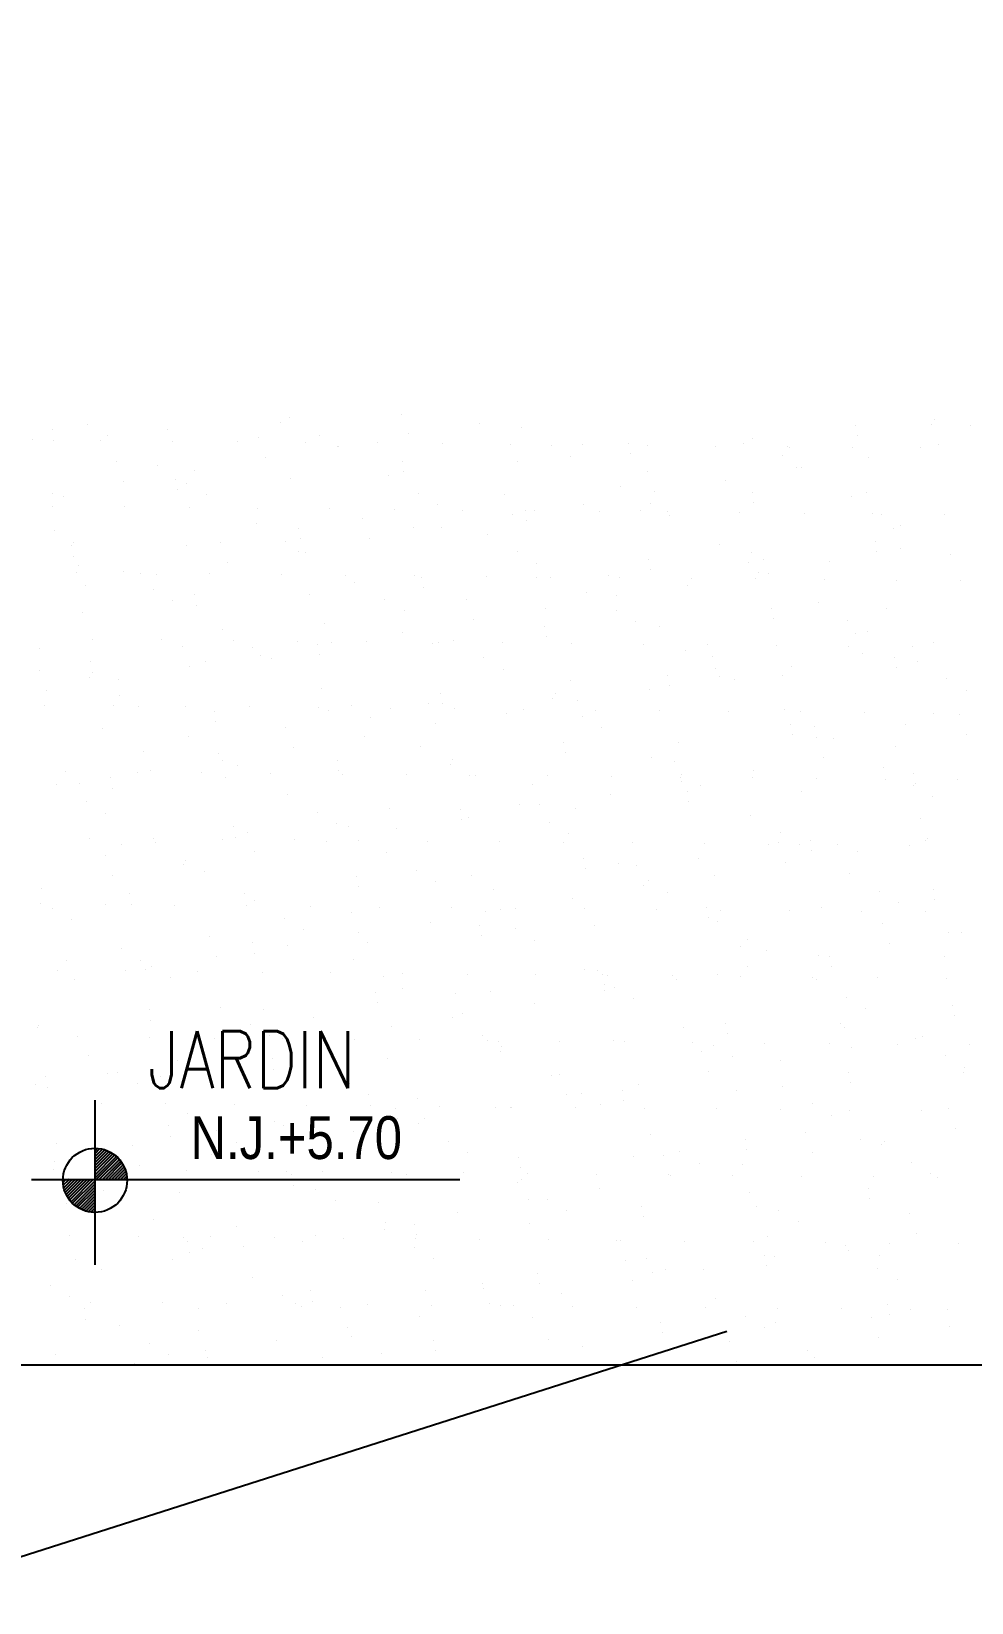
# Model space of a CAD drawing. Header units: millimetres. Extents: x -3 to 53, y -269 to 39.
# Drawn here: x 1.675 to 3.65, y 36.05 to 39.352 of the extents above; entities that cross this region are included whole.
import ezdxf
from ezdxf.enums import TextEntityAlignment as Align
from ezdxf.xclip import XClip

# ---------------------------------------------------------------- set-up
doc = ezdxf.new("R2010")
doc.units = ezdxf.units.MM
doc.header["$LTSCALE"] = 15
doc.header["$XCLIPFRAME"] = 2
doc.linetypes.add('ACAD_ISO07W100', pattern=[3, 0, -3])
doc.linetypes.add('HIDDEN2', pattern=[0.1875, 0.125, -0.0625])
doc.layers.get('0').update_dxf_attribs({"color": 250})
for name, color, linetype in [('A-HATCH', 250, 'Continuous'), ('A-MURO BAJO', 251, 'Continuous'), ('A-NIVELES-NPT', 252, 'Continuous'), ('A-PROYECCIONES', 250, 'HIDDEN2'), ('A-TEXTO-AMBIENTE', 252, 'Continuous'), ('DLP_VERDE', 250, 'Continuous')]:
    doc.layers.add(name, color=color, linetype=linetype)
doc.styles.add('R80', font='ARIALN.TTF', dxfattribs={"height": 2.03})
doc.styles.add('ROMANS', font='romans.shx', dxfattribs={"width": 0.8})

# ---------------------------------------------------------------- blocks, each defined once
blk = doc.blocks.new('A$C9f73720c')
at = {"layer": 'A-HATCH', "elevation": 0}
blk.add_lwpolyline([(36.1903, 84.6965), (36.6589, 86.6339, -0.280641), (36.1282, 87.1852, -0.040066), (35.688, 91.2076), (33.6423, 91.1677), (33.8918, 88.1422, -0.419049), (32.7158, 86.4101, 0.124006), (29.7446, 85.2404, -0.177705), (28.9591, 85.0365), (24.8264, 85.9606), (24.4659, 84.3505), (27.1914, 83.7418, -0.350662), (27.9729, 82.7654), (27.9728, 82.7529), (29.9686, 82.7342, -0.236345), (30.8239, 84.1406, -0.130381), (33.3331, 84.9388, -0.078531)], format="xyb", close=True, dxfattribs=at)
blk.add_lwpolyline([(33.1915, 91.1591), (35.6873, 91.2061, 0.039771), (36.1282, 87.1852, 0.282301), (36.6595, 86.6362), (36.2944, 85.1247, 0.081043), (33.3059, 85.388, 0.130069), (30.5834, 84.5209, 0.239947), (29.5177, 82.7384)], format="xyb", dxfattribs=at)
at = {"layer": 'A-MURO BAJO'}
blk.add_line((38.0038, 86.6852, 0), (39.7265, 92.3281, 0), dxfattribs=at)
for radius, start, end in [(25.1032, 139.01699, 190.85615), (24.6032, 182.28348, 190.83413)]:
    blk.add_arc((60.7821, 91.9133, 0), radius, start, end, dxfattribs=at)
at = {"layer": 'A-PROYECCIONES'}
blk.add_line((38.8761, 87.8303, 0), (38.1838, 142.0709, 0), dxfattribs=at)
at = {"layer": 'DLP_VERDE', "linetype": 'Continuous'}
for p, q in [((37.1808, 90.7507), (37.1808, 90.7507)), ((37.1462, 90.6814), (37.1462, 90.6814)), ((37.1551, 90.6736), (37.1551, 90.6736)), ((37.1995, 90.6755), (37.1995, 90.6755)), ((37.344, 90.6442), (37.344, 90.6442)), ((37.1957, 90.6371), (37.1957, 90.6371)), ((37.429, 90.631), (37.429, 90.631)), ((37.4875, 90.6359), (37.4875, 90.6359)), ((37.7101, 90.5791), (37.7101, 90.5791)), ((37.3392, 90.5487), (37.3392, 90.5487)), ((37.5947, 90.5434), (37.5947, 90.5434)), ((37.6757, 90.5476), (37.6757, 90.5476)), ((37.7546, 90.5504), (37.7546, 90.5504)), ((37.799, 90.5524), (37.799, 90.5524)), ((37.1107, 90.5198), (37.1107, 90.5198)), ((37.1327, 90.5169), (37.1327, 90.5169)), ((37.1818, 90.5254), (37.1818, 90.5254)), ((37.3048, 90.5172), (37.3048, 90.5172)), ((37.3416, 90.5324), (37.3416, 90.5324)), ((37.386, 90.5343), (37.386, 90.5343)), ((37.1523, 90.4994), (37.1523, 90.4994)), ((37.2517, 90.5013), (37.2517, 90.5013)), ((37.2986, 90.5), (37.2986, 90.5)), ((37.3557, 90.4876), (37.3557, 90.4876)), ((37.3777, 90.4847), (37.3777, 90.4847)), ((37.4468, 90.5071), (37.4468, 90.5071)), ((37.5903, 90.4988), (37.5903, 90.4988)), ((37.622, 90.4983), (37.622, 90.4983)), ((37.7366, 90.4995), (37.7366, 90.4995)), ((37.8849, 90.5065), (37.8849, 90.5065)), ((37.251, 90.468), (37.251, 90.468)), ((37.4967, 90.469), (37.4967, 90.469)), ((37.6007, 90.4553), (37.6007, 90.4553)), ((37.6228, 90.4524), (37.6228, 90.4524)), ((37.9031, 90.4464), (37.9031, 90.4464)), ((37.5322, 90.416), (37.5322, 90.416)), ((37.7418, 90.4367), (37.7418, 90.4367)), ((37.8458, 90.423), (37.8458, 90.423)), ((37.8678, 90.4201), (37.8678, 90.4201)), ((37.8687, 90.4149), (37.8687, 90.4149)), ((37.9411, 90.4092), (37.9411, 90.4092)), ((37.9855, 90.4112), (37.9855, 90.4112)), ((38.1942, 90.4203), (38.1942, 90.4203)), ((37.1612, 90.3857), (37.1612, 90.3857)), ((37.3683, 90.3842), (37.3683, 90.3842)), ((37.4977, 90.3845), (37.4977, 90.3845)), ((37.5281, 90.3912), (37.5281, 90.3912)), ((37.5725, 90.3932), (37.5725, 90.3932)), ((37.7812, 90.4023), (37.7812, 90.4023)), ((37.9868, 90.4045), (37.9868, 90.4045)), ((38.0908, 90.3908), (38.0908, 90.3908)), ((38.1128, 90.3879), (38.1128, 90.3879)), ((38.1859, 90.396), (38.1859, 90.396)), ((37.1116, 90.3705), (37.1116, 90.3705)), ((37.1151, 90.3732), (37.1151, 90.3732)), ((37.1268, 90.3541), (37.1268, 90.3541)), ((37.1595, 90.3751), (37.1595, 90.3751)), ((37.2551, 90.3623), (37.2551, 90.3623)), ((37.4014, 90.3629), (37.4014, 90.3629)), ((37.5497, 90.37), (37.5497, 90.37)), ((37.6931, 90.3617), (37.6931, 90.3617)), ((37.8149, 90.3656), (37.8149, 90.3656)), ((37.8394, 90.3624), (37.8394, 90.3624)), ((37.9877, 90.3694), (37.9877, 90.3694)), ((38.1312, 90.3612), (38.1312, 90.3612)), ((38.2318, 90.3722), (38.2318, 90.3722)), ((38.2775, 90.3619), (38.2775, 90.3619)), ((38.3358, 90.3585), (38.3358, 90.3585)), ((38.3579, 90.3556), (38.3579, 90.3556)), ((38.4257, 90.3689), (38.4257, 90.3689)), ((38.467, 90.3441), (38.467, 90.3441)), ((37.444, 90.3353), (37.444, 90.3353)), ((38.0961, 90.3137), (38.0961, 90.3137)), ((38.4326, 90.3126), (38.4326, 90.3126)), ((38.4768, 90.34), (38.4768, 90.34)), ((37.0731, 90.3049), (37.0731, 90.3049)), ((37.0775, 90.2841), (37.0775, 90.2841)), ((37.7251, 90.2833), (37.7251, 90.2833)), ((38.0617, 90.2822), (38.0617, 90.2822)), ((38.3807, 90.2791), (38.3807, 90.2791)), ((38.5406, 90.2861), (38.5406, 90.2861)), ((38.585, 90.288), (38.585, 90.288)), ((37.1816, 90.2704), (37.1816, 90.2704)), ((37.2036, 90.2675), (37.2036, 90.2675)), ((37.3226, 90.2518), (37.3226, 90.2518)), ((37.3542, 90.253), (37.3542, 90.253)), ((37.6907, 90.2518), (37.6907, 90.2518)), ((37.7146, 90.25), (37.7146, 90.25)), ((37.759, 90.252), (37.759, 90.252)), ((37.9677, 90.2611), (37.9677, 90.2611)), ((38.1276, 90.2681), (38.1276, 90.2681)), ((38.172, 90.27), (38.172, 90.27)), ((38.3788, 90.2633), (38.3788, 90.2633)), ((37.0662, 90.2263), (37.0662, 90.2263)), ((37.1418, 90.225), (37.1418, 90.225)), ((37.2145, 90.2334), (37.2145, 90.2334)), ((37.3016, 90.232), (37.3016, 90.232)), ((37.3198, 90.2214), (37.3198, 90.2214)), ((37.346, 90.2339), (37.346, 90.2339)), ((37.3579, 90.2251), (37.3579, 90.2251)), ((37.4266, 90.2381), (37.4266, 90.2381)), ((37.4486, 90.2352), (37.4486, 90.2352)), ((37.5042, 90.2258), (37.5042, 90.2258)), ((37.5548, 90.2431), (37.5548, 90.2431)), ((37.5676, 90.2195), (37.5676, 90.2195)), ((37.6525, 90.2328), (37.6525, 90.2328)), ((37.796, 90.2246), (37.796, 90.2246)), ((37.9423, 90.2253), (37.9423, 90.2253)), ((38.0079, 90.2329), (38.0079, 90.2329)), ((38.0905, 90.2323), (38.0905, 90.2323)), ((38.234, 90.2241), (38.234, 90.2241)), ((38.3803, 90.2248), (38.3803, 90.2248)), ((38.5286, 90.2318), (38.5286, 90.2318)), ((38.66, 90.2114), (38.66, 90.2114)), ((38.6721, 90.2236), (38.6721, 90.2236)), ((38.8183, 90.2242), (38.8183, 90.2242)), ((37.637, 90.2026), (37.637, 90.2026)), ((37.6716, 90.2058), (37.6716, 90.2058)), ((37.6936, 90.2029), (37.6936, 90.2029)), ((37.8126, 90.1873), (37.8126, 90.1873)), ((38.289, 90.181), (38.289, 90.181)), ((38.6256, 90.1799), (38.6256, 90.1799)), ((37.2661, 90.1722), (37.2661, 90.1722)), ((37.9166, 90.1736), (37.9166, 90.1736)), ((37.9181, 90.1507), (37.9181, 90.1507)), ((37.9387, 90.1707), (37.9387, 90.1707)), ((38.0577, 90.155), (38.0577, 90.155)), ((38.2546, 90.1495), (38.2546, 90.1495)), ((38.7271, 90.1449), (38.7271, 90.1449)), ((38.7715, 90.1469), (38.7715, 90.1469)), ((38.9427, 90.161), (38.9427, 90.161)), ((38.9802, 90.156), (38.9802, 90.156)), ((37.5472, 90.1203), (37.5472, 90.1203)), ((37.8837, 90.1191), (37.8837, 90.1191)), ((38.1542, 90.1199), (38.1542, 90.1199)), ((38.1617, 90.1413), (38.1617, 90.1413)), ((38.1837, 90.1384), (38.1837, 90.1384)), ((38.3027, 90.1228), (38.3027, 90.1228)), ((38.3141, 90.1269), (38.3141, 90.1269)), ((38.3585, 90.1288), (38.3585, 90.1288)), ((38.5672, 90.1379), (38.5672, 90.1379)), ((38.5718, 90.1306), (38.5718, 90.1306)), ((37.0228, 90.0886), (37.0228, 90.0886)), ((37.169, 90.0892), (37.169, 90.0892)), ((37.1763, 90.0899), (37.1763, 90.0899)), ((37.3173, 90.0963), (37.3173, 90.0963)), ((37.3283, 90.0839), (37.3283, 90.0839)), ((37.4608, 90.088), (37.4608, 90.088)), ((37.4881, 90.0908), (37.4881, 90.0908)), ((37.5128, 90.0888), (37.5128, 90.0888)), ((37.5325, 90.0928), (37.5325, 90.0928)), ((37.6071, 90.0887), (37.6071, 90.0887)), ((37.7413, 90.1019), (37.7413, 90.1019)), ((37.7553, 90.0957), (37.7553, 90.0957)), ((37.8988, 90.0875), (37.8988, 90.0875)), ((37.9011, 90.1089), (37.9011, 90.1089)), ((37.9455, 90.1108), (37.9455, 90.1108)), ((38.0451, 90.0882), (38.0451, 90.0882)), ((38.1934, 90.0952), (38.1934, 90.0952)), ((38.2009, 90.1002), (38.2009, 90.1002)), ((38.3369, 90.087), (38.3369, 90.087)), ((38.4067, 90.1091), (38.4067, 90.1091)), ((38.4287, 90.1062), (38.4287, 90.1062)), ((38.4831, 90.0877), (38.4831, 90.0877)), ((38.5477, 90.0905), (38.5477, 90.0905)), ((38.6314, 90.0947), (38.6314, 90.0947)), ((38.7749, 90.0865), (38.7749, 90.0865)), ((38.8529, 90.0787), (38.8529, 90.0787)), ((38.9212, 90.0871), (38.9212, 90.0871)), ((37.0074, 90.0532), (37.0074, 90.0532)), ((37.0294, 90.0503), (37.0294, 90.0503)), ((37.0751, 90.0728), (37.0751, 90.0728)), ((37.1195, 90.0747), (37.1195, 90.0747)), ((37.1418, 90.0584), (37.1418, 90.0584)), ((37.83, 90.0699), (37.83, 90.0699)), ((38.482, 90.0483), (38.482, 90.0483)), ((38.6517, 90.0768), (38.6517, 90.0768)), ((38.6738, 90.0739), (38.6738, 90.0739)), ((38.7927, 90.0582), (38.7927, 90.0582)), ((38.8185, 90.0472), (38.8185, 90.0472)), ((37.1484, 90.0346), (37.1484, 90.0346)), ((37.2524, 90.0209), (37.2524, 90.0209)), ((37.2745, 90.018), (37.2745, 90.018)), ((37.459, 90.0395), (37.459, 90.0395)), ((38.1111, 90.018), (38.1111, 90.018)), ((38.4476, 90.0168), (38.4476, 90.0168)), ((38.8967, 90.0446), (38.8967, 90.0446)), ((38.9188, 90.0417), (38.9188, 90.0417)), ((37.0881, 90.0091), (37.0881, 90.0091)), ((37.3934, 90.0023), (37.3934, 90.0023)), ((37.4974, 89.9886), (37.4974, 89.9886)), ((37.5195, 89.9857), (37.5195, 89.9857)), ((37.7402, 89.9876), (37.7402, 89.9876)), ((38.0767, 89.9864), (38.0767, 89.9864)), ((38.5006, 89.9857), (38.5006, 89.9857)), ((38.545, 89.9877), (38.545, 89.9877)), ((38.7537, 89.9968), (38.7537, 89.9968)), ((38.7648, 89.9979), (38.7648, 89.9979)), ((38.9136, 90.0038), (38.9136, 90.0038)), ((38.958, 90.0057), (38.958, 90.0057)), ((36.9821, 89.9597), (36.9821, 89.9597)), ((37.1256, 89.9515), (37.1256, 89.9515)), ((37.2719, 89.9521), (37.2719, 89.9521)), ((37.3692, 89.9572), (37.3692, 89.9572)), ((37.4202, 89.9592), (37.4202, 89.9592)), ((37.5636, 89.9509), (37.5636, 89.9509)), ((37.6385, 89.9701), (37.6385, 89.9701)), ((37.6746, 89.9497), (37.6746, 89.9497)), ((37.7057, 89.9561), (37.7057, 89.9561)), ((37.7099, 89.9516), (37.7099, 89.9516)), ((37.719, 89.9516), (37.719, 89.9516)), ((37.7425, 89.9564), (37.7425, 89.9564)), ((37.7645, 89.9535), (37.7645, 89.9535)), ((37.8582, 89.9586), (37.8582, 89.9586)), ((37.9278, 89.9607), (37.9278, 89.9607)), ((38.0017, 89.9504), (38.0017, 89.9504)), ((38.0876, 89.9677), (38.0876, 89.9677)), ((38.132, 89.9696), (38.132, 89.9696)), ((38.1479, 89.9511), (38.1479, 89.9511)), ((38.2962, 89.9581), (38.2962, 89.9581)), ((38.3407, 89.9787), (38.3407, 89.9787)), ((38.3939, 89.9675), (38.3939, 89.9675)), ((38.4397, 89.9499), (38.4397, 89.9499)), ((38.586, 89.9506), (38.586, 89.9506)), ((38.7343, 89.9576), (38.7343, 89.9576)), ((38.8777, 89.9494), (38.8777, 89.9494)), ((36.9983, 89.9269), (36.9983, 89.9269)), ((37.1018, 89.9246), (37.1018, 89.9246)), ((37.2616, 89.9316), (37.2616, 89.9316)), ((37.306, 89.9336), (37.306, 89.9336)), ((37.3348, 89.9257), (37.3348, 89.9257)), ((37.5148, 89.9427), (37.5148, 89.9427)), ((37.8835, 89.9378), (37.8835, 89.9378)), ((37.9875, 89.9241), (37.9875, 89.9241)), ((38.0095, 89.9212), (38.0095, 89.9212)), ((38.0229, 89.9372), (38.0229, 89.9372)), ((38.675, 89.9156), (38.675, 89.9156)), ((36.9639, 89.8953), (36.9639, 89.8953)), ((37.652, 89.9068), (37.652, 89.9068)), ((38.1285, 89.9056), (38.1285, 89.9056)), ((38.2325, 89.8919), (38.2325, 89.8919)), ((38.2546, 89.889), (38.2546, 89.889)), ((38.3041, 89.8853), (38.3041, 89.8853)), ((38.6406, 89.8841), (38.6406, 89.8841)), ((37.2811, 89.8764), (37.2811, 89.8764)), ((37.9331, 89.8549), (37.9331, 89.8549)), ((38.2697, 89.8537), (38.2697, 89.8537)), ((38.3736, 89.8733), (38.3736, 89.8733)), ((38.4776, 89.8596), (38.4776, 89.8596)), ((38.4996, 89.8567), (38.4996, 89.8567)), ((38.9402, 89.8556), (38.9402, 89.8556)), ((38.9578, 89.8652), (38.9578, 89.8652)), ((36.9101, 89.8461), (36.9101, 89.8461)), ((36.9367, 89.8156), (36.9367, 89.8156)), ((36.9743, 89.8174), (36.9743, 89.8174)), ((37.085, 89.8226), (37.085, 89.8226)), ((37.2284, 89.8144), (37.2284, 89.8144)), ((37.3747, 89.815), (37.3747, 89.815)), ((37.523, 89.8221), (37.523, 89.8221)), ((37.5622, 89.8245), (37.5622, 89.8245)), ((37.6665, 89.8138), (37.6665, 89.8138)), ((37.8127, 89.8145), (37.8127, 89.8145)), ((37.8987, 89.8234), (37.8987, 89.8234)), ((37.961, 89.8215), (37.961, 89.8215)), ((38.1143, 89.8195), (38.1143, 89.8195)), ((38.2508, 89.814), (38.2508, 89.814)), ((38.2741, 89.8265), (38.2741, 89.8265)), ((38.3185, 89.8285), (38.3185, 89.8285)), ((38.3991, 89.821), (38.3991, 89.821)), ((38.5272, 89.8376), (38.5272, 89.8376)), ((38.5868, 89.8348), (38.5868, 89.8348)), ((38.6186, 89.841), (38.6186, 89.841)), ((38.6871, 89.8446), (38.6871, 89.8446)), ((38.7226, 89.8274), (38.7226, 89.8274)), ((38.7315, 89.8465), (38.7315, 89.8465)), ((38.7446, 89.8245), (38.7446, 89.8245)), ((38.8371, 89.8205), (38.8371, 89.8205)), ((37.0783, 89.8037), (37.0783, 89.8037)), ((37.1003, 89.8008), (37.1003, 89.8008)), ((37.1913, 89.7942), (37.1913, 89.7942)), ((37.2193, 89.7851), (37.2193, 89.7851)), ((37.2883, 89.7835), (37.2883, 89.7835)), ((37.4481, 89.7905), (37.4481, 89.7905)), ((37.4925, 89.7924), (37.4925, 89.7924)), ((37.5278, 89.793), (37.5278, 89.793)), ((37.7013, 89.8015), (37.7013, 89.8015)), ((37.8611, 89.8085), (37.8611, 89.8085)), ((37.9055, 89.8104), (37.9055, 89.8104)), ((38.1045, 89.8133), (38.1045, 89.8133)), ((38.2159, 89.8045), (38.2159, 89.8045)), ((38.5425, 89.8128), (38.5425, 89.8128)), ((38.6888, 89.8135), (38.6888, 89.8135)), ((38.8636, 89.8088), (38.8636, 89.8088)), ((38.868, 89.7829), (38.868, 89.7829)), ((36.8753, 89.7654), (36.8753, 89.7654)), ((37.0351, 89.7724), (37.0351, 89.7724)), ((37.0796, 89.7744), (37.0796, 89.7744)), ((37.1569, 89.7626), (37.1569, 89.7626)), ((37.3233, 89.7714), (37.3233, 89.7714)), ((37.3453, 89.7685), (37.3453, 89.7685)), ((37.4643, 89.7529), (37.4643, 89.7529)), ((37.845, 89.7741), (37.845, 89.7741)), ((38.497, 89.7526), (38.497, 89.7526)), ((38.8336, 89.7514), (38.8336, 89.7514)), ((37.4741, 89.7437), (37.4741, 89.7437)), ((37.5683, 89.7392), (37.5683, 89.7392)), ((37.5903, 89.7363), (37.5903, 89.7363)), ((37.7093, 89.7206), (37.7093, 89.7206)), ((38.1261, 89.7222), (38.1261, 89.7222)), ((38.4626, 89.721), (38.4626, 89.721)), ((37.1031, 89.7134), (37.1031, 89.7134)), ((37.1878, 89.6855), (37.1878, 89.6855)), ((37.6258, 89.685), (37.6258, 89.685)), ((37.7552, 89.6918), (37.7552, 89.6918)), ((37.8133, 89.7069), (37.8133, 89.7069)), ((37.8354, 89.704), (37.8354, 89.704)), ((37.9544, 89.6884), (37.9544, 89.6884)), ((38.0639, 89.6844), (38.0639, 89.6844)), ((38.0917, 89.6907), (38.0917, 89.6907)), ((38.4606, 89.6853), (38.4606, 89.6853)), ((38.5019, 89.6839), (38.5019, 89.6839)), ((38.505, 89.6873), (38.505, 89.6873)), ((38.7137, 89.6964), (38.7137, 89.6964)), ((38.7798, 89.7022), (38.7798, 89.7022)), ((38.8736, 89.7034), (38.8736, 89.7034)), ((38.918, 89.7053), (38.918, 89.7053)), ((36.8932, 89.6778), (36.8932, 89.6778)), ((37.0395, 89.6785), (37.0395, 89.6785)), ((37.3313, 89.6773), (37.3313, 89.6773)), ((37.3843, 89.6615), (37.3843, 89.6615)), ((37.4775, 89.6779), (37.4775, 89.6779)), ((37.6346, 89.6493), (37.6346, 89.6493)), ((37.679, 89.6512), (37.679, 89.6512)), ((37.7208, 89.6603), (37.7208, 89.6603)), ((37.7693, 89.6767), (37.7693, 89.6767)), ((37.8878, 89.6603), (37.8878, 89.6603)), ((37.9156, 89.6774), (37.9156, 89.6774)), ((38.0476, 89.6673), (38.0476, 89.6673)), ((38.0584, 89.6747), (38.0584, 89.6747)), ((38.0804, 89.6718), (38.0804, 89.6718)), ((38.092, 89.6693), (38.092, 89.6693)), ((38.1994, 89.6561), (38.1994, 89.6561)), ((38.2073, 89.6762), (38.2073, 89.6762)), ((38.3008, 89.6784), (38.3008, 89.6784)), ((38.3536, 89.6769), (38.3536, 89.6769)), ((38.4089, 89.6718), (38.4089, 89.6718)), ((38.6454, 89.6757), (38.6454, 89.6757)), ((38.7916, 89.6763), (38.7916, 89.6763)), ((37.0133, 89.6311), (37.0133, 89.6311)), ((37.0618, 89.6243), (37.0618, 89.6243)), ((37.2216, 89.6313), (37.2216, 89.6313)), ((37.2661, 89.6332), (37.2661, 89.6332)), ((37.3498, 89.6299), (37.3498, 89.6299)), ((37.4748, 89.6423), (37.4748, 89.6423)), ((38.038, 89.6414), (38.038, 89.6414)), ((38.3034, 89.6424), (38.3034, 89.6424)), ((38.3254, 89.6395), (38.3254, 89.6395)), ((38.4444, 89.6238), (38.4444, 89.6238)), ((38.69, 89.6199), (38.69, 89.6199)), ((36.8087, 89.6132), (36.8087, 89.6132)), ((36.8531, 89.6152), (36.8531, 89.6152)), ((36.9041, 89.5865), (36.9041, 89.5865)), ((36.9261, 89.5836), (36.9261, 89.5836)), ((36.9789, 89.5996), (36.9789, 89.5996)), ((37.667, 89.611), (37.667, 89.611)), ((38.3191, 89.5895), (38.3191, 89.5895)), ((38.5484, 89.6102), (38.5484, 89.6102)), ((38.5705, 89.6073), (38.5705, 89.6073)), ((38.6556, 89.5883), (38.6556, 89.5883)), ((38.6894, 89.5916), (38.6894, 89.5916)), ((36.9252, 89.5503), (36.9252, 89.5503)), ((37.0451, 89.5679), (37.0451, 89.5679)), ((37.1491, 89.5542), (37.1491, 89.5542)), ((37.1712, 89.5513), (37.1712, 89.5513)), ((37.2961, 89.5807), (37.2961, 89.5807)), ((37.9482, 89.5591), (37.9482, 89.5591)), ((38.2847, 89.558), (38.2847, 89.558)), ((38.7935, 89.5779), (38.7935, 89.5779)), ((38.8155, 89.575), (38.8155, 89.575)), ((36.8526, 89.5489), (36.8526, 89.5489)), ((36.9961, 89.5407), (36.9961, 89.5407)), ((37.1423, 89.5414), (37.1423, 89.5414)), ((37.2901, 89.5357), (37.2901, 89.5357)), ((37.2906, 89.5484), (37.2906, 89.5484)), ((37.3942, 89.522), (37.3942, 89.522)), ((37.4162, 89.5191), (37.4162, 89.5191)), ((37.4341, 89.5402), (37.4341, 89.5402)), ((37.5772, 89.5288), (37.5772, 89.5288)), ((37.5804, 89.5408), (37.5804, 89.5408)), ((37.7287, 89.5479), (37.7287, 89.5479)), ((37.8721, 89.5396), (37.8721, 89.5396)), ((37.9137, 89.5276), (37.9137, 89.5276)), ((38.0184, 89.5403), (38.0184, 89.5403)), ((38.0743, 89.5192), (38.0743, 89.5192)), ((38.1667, 89.5473), (38.1667, 89.5473)), ((38.2341, 89.5261), (38.2341, 89.5261)), ((38.2785, 89.5281), (38.2785, 89.5281)), ((38.3102, 89.5391), (38.3102, 89.5391)), ((38.4565, 89.5398), (38.4565, 89.5398)), ((38.4873, 89.5372), (38.4873, 89.5372)), ((38.6019, 89.5391), (38.6019, 89.5391)), ((38.6047, 89.5468), (38.6047, 89.5468)), ((38.6471, 89.5442), (38.6471, 89.5442)), ((38.6915, 89.5461), (38.6915, 89.5461)), ((38.7482, 89.5386), (38.7482, 89.5386)), ((37.2063, 89.4984), (37.2063, 89.4984)), ((37.4081, 89.4901), (37.4081, 89.4901)), ((37.4526, 89.492), (37.4526, 89.492)), ((37.5352, 89.5034), (37.5352, 89.5034)), ((37.5428, 89.4972), (37.5428, 89.4972)), ((37.6392, 89.4897), (37.6392, 89.4897)), ((37.6612, 89.4868), (37.6612, 89.4868)), ((37.6613, 89.5011), (37.6613, 89.5011)), ((37.8211, 89.5081), (37.8211, 89.5081)), ((37.8655, 89.51), (37.8655, 89.51)), ((38.2309, 89.5087), (38.2309, 89.5087)), ((36.8353, 89.4651), (36.8353, 89.4651)), ((36.8354, 89.468), (36.8354, 89.468)), ((36.9952, 89.472), (36.9952, 89.472)), ((37.0396, 89.474), (37.0396, 89.474)), ((37.1719, 89.4669), (37.1719, 89.4669)), ((37.2483, 89.4831), (37.2483, 89.4831)), ((37.7802, 89.4712), (37.7802, 89.4712)), ((37.86, 89.4784), (37.86, 89.4784)), ((37.8842, 89.4575), (37.8842, 89.4575)), ((37.9062, 89.4546), (37.9062, 89.4546)), ((38.5121, 89.4568), (38.5121, 89.4568)), ((38.8486, 89.4556), (38.8486, 89.4556)), ((36.801, 89.4365), (36.801, 89.4365)), ((37.1181, 89.4176), (37.1181, 89.4176)), ((37.4891, 89.448), (37.4891, 89.448)), ((38.0252, 89.4389), (38.0252, 89.4389)), ((38.1292, 89.4252), (38.1292, 89.4252)), ((38.1411, 89.4264), (38.1411, 89.4264)), ((38.1513, 89.4223), (38.1513, 89.4223)), ((38.4777, 89.4253), (38.4777, 89.4253)), ((36.7472, 89.3873), (36.7472, 89.3873)), ((36.8072, 89.4048), (36.8072, 89.4048)), ((36.9554, 89.4118), (36.9554, 89.4118)), ((37.0989, 89.4036), (37.0989, 89.4036)), ((37.2452, 89.4042), (37.2452, 89.4042)), ((37.3935, 89.4113), (37.3935, 89.4113)), ((37.5369, 89.403), (37.5369, 89.403)), ((37.6832, 89.4037), (37.6832, 89.4037)), ((37.7702, 89.3961), (37.7702, 89.3961)), ((37.8315, 89.4108), (37.8315, 89.4108)), ((37.975, 89.4025), (37.975, 89.4025)), ((38.1067, 89.3949), (38.1067, 89.3949)), ((38.1213, 89.4032), (38.1213, 89.4032)), ((38.2695, 89.4102), (38.2695, 89.4102)), ((38.2703, 89.4066), (38.2703, 89.4066)), ((38.3743, 89.393), (38.3743, 89.393)), ((38.3963, 89.3901), (38.3963, 89.3901)), ((38.413, 89.402), (38.413, 89.402)), ((38.4206, 89.385), (38.4206, 89.385)), ((38.465, 89.3869), (38.465, 89.3869)), ((38.5593, 89.4027), (38.5593, 89.4027)), ((38.6738, 89.396), (38.6738, 89.396)), ((38.7076, 89.4097), (38.7076, 89.4097)), ((38.7948, 89.4064), (38.7948, 89.4064)), ((36.752, 89.3664), (36.752, 89.3664)), ((37.3993, 89.3657), (37.3993, 89.3657)), ((37.7358, 89.3645), (37.7358, 89.3645)), ((37.8478, 89.36), (37.8478, 89.36)), ((38.0076, 89.3669), (38.0076, 89.3669)), ((38.052, 89.3689), (38.052, 89.3689)), ((38.2608, 89.378), (38.2608, 89.378)), ((38.4239, 89.376), (38.4239, 89.376)), ((38.5153, 89.3744), (38.5153, 89.3744)), ((38.6193, 89.3607), (38.6193, 89.3607)), ((38.6413, 89.3578), (38.6413, 89.3578)), ((36.871, 89.3507), (36.871, 89.3507)), ((36.975, 89.337), (36.975, 89.337)), ((36.997, 89.3341), (36.997, 89.3341)), ((37.0218, 89.3239), (37.0218, 89.3239)), ((37.0284, 89.3353), (37.0284, 89.3353)), ((37.1817, 89.3309), (37.1817, 89.3309)), ((37.2261, 89.3328), (37.2261, 89.3328)), ((37.3649, 89.3342), (37.3649, 89.3342)), ((37.4348, 89.3419), (37.4348, 89.3419)), ((37.5946, 89.3489), (37.5946, 89.3489)), ((37.6391, 89.3508), (37.6391, 89.3508)), ((38.053, 89.3457), (38.053, 89.3457)), ((38.705, 89.3241), (38.705, 89.3241)), ((38.7603, 89.3421), (38.7603, 89.3421)), ((36.7687, 89.3128), (36.7687, 89.3128)), ((36.8131, 89.3148), (36.8131, 89.3148)), ((36.9939, 89.3038), (36.9939, 89.3038)), ((37.116, 89.3185), (37.116, 89.3185)), ((37.22, 89.3048), (37.22, 89.3048)), ((37.242, 89.3019), (37.242, 89.3019)), ((37.361, 89.2862), (37.361, 89.2862)), ((37.6821, 89.3153), (37.6821, 89.3153)), ((38.3341, 89.2937), (38.3341, 89.2937)), ((38.6706, 89.2926), (38.6706, 89.2926)), ((36.7637, 89.267), (36.7637, 89.267)), ((36.91, 89.2677), (36.91, 89.2677)), ((36.9402, 89.2546), (36.9402, 89.2546)), ((37.0583, 89.2747), (37.0583, 89.2747)), ((37.2017, 89.2665), (37.2017, 89.2665)), ((37.3111, 89.2849), (37.3111, 89.2849)), ((37.348, 89.2671), (37.348, 89.2671)), ((37.465, 89.2725), (37.465, 89.2725)), ((37.4871, 89.2696), (37.4871, 89.2696)), ((37.4963, 89.2742), (37.4963, 89.2742)), ((37.606, 89.254), (37.606, 89.254)), ((37.6398, 89.2659), (37.6398, 89.2659)), ((37.7861, 89.2666), (37.7861, 89.2666)), ((37.9343, 89.2736), (37.9343, 89.2736)), ((37.9632, 89.2634), (37.9632, 89.2634)), ((38.0778, 89.2654), (38.0778, 89.2654)), ((38.2241, 89.2661), (38.2241, 89.2661)), ((38.2997, 89.2622), (38.2997, 89.2622)), ((38.3724, 89.2731), (38.3724, 89.2731)), ((38.5158, 89.2649), (38.5158, 89.2649)), ((38.6621, 89.2656), (38.6621, 89.2656)), ((37.5923, 89.233), (37.5923, 89.233)), ((37.71, 89.2403), (37.71, 89.2403)), ((37.7321, 89.2374), (37.7321, 89.2374)), ((37.8511, 89.2217), (37.8511, 89.2217)), ((37.9288, 89.2318), (37.9288, 89.2318)), ((38.1941, 89.2258), (38.1941, 89.2258)), ((38.2385, 89.2277), (38.2385, 89.2277)), ((38.4473, 89.2368), (38.4473, 89.2368)), ((38.6071, 89.2438), (38.6071, 89.2438)), ((38.6169, 89.2433), (38.6169, 89.2433)), ((38.6515, 89.2457), (38.6515, 89.2457)), ((37.2213, 89.2026), (37.2213, 89.2026)), ((37.3682, 89.1897), (37.3682, 89.1897)), ((37.4126, 89.1916), (37.4126, 89.1916)), ((37.5578, 89.2015), (37.5578, 89.2015)), ((37.6213, 89.2007), (37.6213, 89.2007)), ((37.7811, 89.2077), (37.7811, 89.2077)), ((37.8256, 89.2097), (37.8256, 89.2097)), ((37.9551, 89.208), (37.9551, 89.208)), ((37.9771, 89.2051), (37.9771, 89.2051)), ((38.0343, 89.2188), (38.0343, 89.2188)), ((38.0961, 89.1894), (38.0961, 89.1894)), ((38.246, 89.213), (38.246, 89.213)), ((36.7953, 89.1647), (36.7953, 89.1647)), ((36.8504, 89.1723), (36.8504, 89.1723)), ((36.9552, 89.1717), (36.9552, 89.1717)), ((36.9996, 89.1736), (36.9996, 89.1736)), ((37.1869, 89.1711), (37.1869, 89.1711)), ((37.2083, 89.1827), (37.2083, 89.1827)), ((37.875, 89.1826), (37.875, 89.1826)), ((38.2001, 89.1758), (38.2001, 89.1758)), ((38.2221, 89.1729), (38.2221, 89.1729)), ((38.3411, 89.1572), (38.3411, 89.1572)), ((38.5271, 89.161), (38.5271, 89.161)), ((36.6968, 89.1335), (36.6968, 89.1335)), ((36.7231, 89.1381), (36.7231, 89.1381)), ((36.816, 89.1407), (36.816, 89.1407)), ((36.8666, 89.1299), (36.8666, 89.1299)), ((37.0128, 89.1306), (37.0128, 89.1306)), ((37.1332, 89.1219), (37.1332, 89.1219)), ((37.1611, 89.1376), (37.1611, 89.1376)), ((37.3046, 89.1294), (37.3046, 89.1294)), ((37.4509, 89.13), (37.4509, 89.13)), ((37.5041, 89.1522), (37.5041, 89.1522)), ((37.5991, 89.1371), (37.5991, 89.1371)), ((37.7426, 89.1288), (37.7426, 89.1288)), ((37.8889, 89.1295), (37.8889, 89.1295)), ((38.0372, 89.1365), (38.0372, 89.1365)), ((38.1562, 89.1307), (38.1562, 89.1307)), ((38.1807, 89.1283), (38.1807, 89.1283)), ((38.3269, 89.129), (38.3269, 89.129)), ((38.4451, 89.1435), (38.4451, 89.1435)), ((38.4672, 89.1406), (38.4672, 89.1406)), ((38.4752, 89.136), (38.4752, 89.136)), ((38.4927, 89.1295), (38.4927, 89.1295)), ((38.5862, 89.1249), (38.5862, 89.1249)), ((38.6187, 89.1278), (38.6187, 89.1278)), ((36.7622, 89.0915), (36.7622, 89.0915)), ((36.8008, 89.1198), (36.8008, 89.1198)), ((36.8228, 89.1169), (36.8228, 89.1169)), ((36.9418, 89.1013), (36.9418, 89.1013)), ((37.0458, 89.0876), (37.0458, 89.0876)), ((37.7852, 89.1003), (37.7852, 89.1003)), ((38.1217, 89.0991), (38.1217, 89.0991)), ((38.6338, 89.0956), (38.6338, 89.0956)), ((38.6902, 89.1112), (38.6902, 89.1112)), ((38.7122, 89.1083), (38.7122, 89.1083)), ((37.0679, 89.0847), (37.0679, 89.0847)), ((37.1869, 89.069), (37.1869, 89.069)), ((37.2909, 89.0553), (37.2909, 89.0553)), ((37.4143, 89.0699), (37.4143, 89.0699)), ((37.7508, 89.0688), (37.7508, 89.0688)), ((37.8078, 89.0596), (37.8078, 89.0596)), ((37.9676, 89.0666), (37.9676, 89.0666)), ((38.0121, 89.0685), (38.0121, 89.0685)), ((38.2208, 89.0776), (38.2208, 89.0776)), ((38.3806, 89.0846), (38.3806, 89.0846)), ((38.425, 89.0865), (38.425, 89.0865)), ((38.4389, 89.0803), (38.4389, 89.0803)), ((36.9818, 89.0235), (36.9818, 89.0235)), ((37.0434, 89.0396), (37.0434, 89.0396)), ((37.1417, 89.0305), (37.1417, 89.0305)), ((37.1861, 89.0324), (37.1861, 89.0324)), ((37.3129, 89.0524), (37.3129, 89.0524)), ((37.3799, 89.0384), (37.3799, 89.0384)), ((37.3948, 89.0415), (37.3948, 89.0415)), ((37.4319, 89.0368), (37.4319, 89.0368)), ((37.5359, 89.0231), (37.5359, 89.0231)), ((37.5547, 89.0485), (37.5547, 89.0485)), ((37.5991, 89.0505), (37.5991, 89.0505)), ((38.068, 89.0499), (38.068, 89.0499)), ((36.6724, 89.0092), (36.6724, 89.0092)), ((36.6776, 88.994), (36.6776, 88.994)), ((36.7287, 89.0125), (36.7287, 89.0125)), ((36.7731, 89.0144), (36.7731, 89.0144)), ((36.8259, 89.001), (36.8259, 89.001)), ((36.9694, 88.9928), (36.9694, 88.9928)), ((37.009, 89.008), (37.009, 89.008)), ((37.1157, 88.9935), (37.1157, 88.9935)), ((37.264, 89.0005), (37.264, 89.0005)), ((37.3261, 88.9892), (37.3261, 88.9892)), ((37.4074, 88.9923), (37.4074, 88.9923)), ((37.5537, 88.9929), (37.5537, 88.9929)), ((37.5579, 89.0202), (37.5579, 89.0202)), ((37.6769, 89.0045), (37.6769, 89.0045)), ((37.6971, 89.0195), (37.6971, 89.0195)), ((37.702, 89), (37.702, 89)), ((37.7809, 88.9908), (37.7809, 88.9908)), ((37.8455, 88.9917), (37.8455, 88.9917)), ((37.9917, 88.9924), (37.9917, 88.9924)), ((38.14, 88.9994), (38.14, 88.9994)), ((38.2835, 88.9912), (38.2835, 88.9912)), ((38.3491, 88.998), (38.3491, 88.998)), ((38.4298, 88.9919), (38.4298, 88.9919)), ((38.5781, 88.9989), (38.5781, 88.9989)), ((38.6857, 88.9968), (38.6857, 88.9968)), ((36.638, 88.9777), (36.638, 88.9777)), ((36.9552, 88.9588), (36.9552, 88.9588)), ((37.803, 88.9879), (37.803, 88.9879)), ((37.9219, 88.9722), (37.9219, 88.9722)), ((37.9782, 88.9676), (37.9782, 88.9676)), ((38.0259, 88.9586), (38.0259, 88.9586)), ((38.048, 88.9557), (38.048, 88.9557)), ((38.3147, 88.9665), (38.3147, 88.9665)), ((37.6073, 88.9373), (37.6073, 88.9373)), ((37.9438, 88.9361), (37.9438, 88.9361)), ((38.1541, 88.9254), (38.1541, 88.9254)), ((38.167, 88.94), (38.167, 88.94)), ((38.1986, 88.9273), (38.1986, 88.9273)), ((38.271, 88.9263), (38.271, 88.9263)), ((38.293, 88.9234), (38.293, 88.9234)), ((38.4073, 88.9364), (38.4073, 88.9364)), ((38.5671, 88.9434), (38.5671, 88.9434)), ((38.6115, 88.9454), (38.6115, 88.9454)), ((38.6319, 88.9476), (38.6319, 88.9476)), ((36.6266, 88.9026), (36.6266, 88.9026)), ((36.6487, 88.8997), (36.6487, 88.8997)), ((37.2364, 88.9069), (37.2364, 88.9069)), ((37.3282, 88.8893), (37.3282, 88.8893)), ((37.3726, 88.8913), (37.3726, 88.8913)), ((37.5729, 88.9057), (37.5729, 88.9057)), ((37.5813, 88.9004), (37.5813, 88.9004)), ((37.7412, 88.9074), (37.7412, 88.9074)), ((37.7856, 88.9093), (37.7856, 88.9093)), ((37.9943, 88.9184), (37.9943, 88.9184)), ((38.261, 88.9172), (38.261, 88.9172)), ((38.412, 88.9077), (38.412, 88.9077)), ((38.516, 88.894), (38.516, 88.894)), ((38.538, 88.8911), (38.538, 88.8911)), ((36.7553, 88.8643), (36.7553, 88.8643)), ((36.7677, 88.8841), (36.7677, 88.8841)), ((36.7805, 88.8569), (36.7805, 88.8569)), ((36.8654, 88.8765), (36.8654, 88.8765)), ((36.8717, 88.8704), (36.8717, 88.8704)), ((36.8937, 88.8675), (36.8937, 88.8675)), ((36.9152, 88.8713), (36.9152, 88.8713)), ((36.9288, 88.8639), (36.9288, 88.8639)), ((36.9596, 88.8732), (36.9596, 88.8732)), ((37.1683, 88.8823), (37.1683, 88.8823)), ((37.2019, 88.8754), (37.2019, 88.8754)), ((37.2185, 88.8564), (37.2185, 88.8564)), ((37.3668, 88.8634), (37.3668, 88.8634)), ((37.5191, 88.8565), (37.5191, 88.8565)), ((37.8048, 88.8629), (37.8048, 88.8629)), ((37.8901, 88.8868), (37.8901, 88.8868)), ((38.2429, 88.8623), (38.2429, 88.8623)), ((38.5421, 88.8653), (38.5421, 88.8653)), ((38.657, 88.8755), (38.657, 88.8755)), ((36.6342, 88.8562), (36.6342, 88.8562)), ((36.831, 88.845), (36.831, 88.845)), ((37.0127, 88.8518), (37.0127, 88.8518)), ((37.0722, 88.8557), (37.0722, 88.8557)), ((37.1167, 88.8381), (37.1167, 88.8381)), ((37.1387, 88.8352), (37.1387, 88.8352)), ((37.1482, 88.8261), (37.1482, 88.8261)), ((37.5103, 88.8552), (37.5103, 88.8552)), ((37.6565, 88.8558), (37.6565, 88.8558)), ((37.9483, 88.8546), (37.9483, 88.8546)), ((38.0946, 88.8553), (38.0946, 88.8553)), ((38.1712, 88.8349), (38.1712, 88.8349)), ((38.3863, 88.8541), (38.3863, 88.8541)), ((38.5077, 88.8338), (38.5077, 88.8338)), ((38.5326, 88.8548), (38.5326, 88.8548)), ((37.2577, 88.8196), (37.2577, 88.8196)), ((37.3617, 88.8059), (37.3617, 88.8059)), ((37.3838, 88.803), (37.3838, 88.803)), ((37.8003, 88.8046), (37.8003, 88.8046)), ((38.1368, 88.8034), (38.1368, 88.8034)), ((38.5938, 88.7953), (38.5938, 88.7953)), ((37.4293, 88.7742), (37.4293, 88.7742)), ((37.5028, 88.7873), (37.5028, 88.7873)), ((37.6068, 88.7736), (37.6068, 88.7736)), ((37.6288, 88.7707), (37.6288, 88.7707)), ((37.7658, 88.773), (37.7658, 88.773)), ((37.7678, 88.7592), (37.7678, 88.7592)), ((37.9277, 88.7662), (37.9277, 88.7662)), ((37.9721, 88.7681), (37.9721, 88.7681)), ((38.1808, 88.7772), (38.1808, 88.7772)), ((38.3406, 88.7842), (38.3406, 88.7842)), ((38.3851, 88.7861), (38.3851, 88.7861)), ((38.454, 88.7845), (38.454, 88.7845)), ((37.0584, 88.7438), (37.0584, 88.7438)), ((37.1017, 88.7301), (37.1017, 88.7301)), ((37.1461, 88.7321), (37.1461, 88.7321)), ((37.3548, 88.7412), (37.3548, 88.7412)), ((37.3949, 88.7427), (37.3949, 88.7427)), ((37.4696, 88.7263), (37.4696, 88.7263)), ((37.5147, 88.7481), (37.5147, 88.7481)), ((37.5591, 88.7501), (37.5591, 88.7501)), ((37.7478, 88.755), (37.7478, 88.755)), ((37.8518, 88.7414), (37.8518, 88.7414)), ((37.8738, 88.7385), (37.8738, 88.7385)), ((37.9077, 88.7258), (37.9077, 88.7258)), ((38.083, 88.7541), (38.083, 88.7541)), ((38.3457, 88.7252), (38.3457, 88.7252)), ((37.1751, 88.7186), (37.1751, 88.7186)), ((37.3213, 88.7193), (37.3213, 88.7193)), ((37.3412, 88.6934), (37.3412, 88.6934)), ((37.6131, 88.7181), (37.6131, 88.7181)), ((37.7121, 88.7238), (37.7121, 88.7238)), ((37.7594, 88.7187), (37.7594, 88.7187)), ((37.9928, 88.7228), (37.9928, 88.7228)), ((38.0511, 88.7175), (38.0511, 88.7175)), ((38.0968, 88.7091), (38.0968, 88.7091)), ((38.1188, 88.7062), (38.1188, 88.7062)), ((38.1974, 88.7182), (38.1974, 88.7182)), ((38.3642, 88.7022), (38.3642, 88.7022)), ((38.4892, 88.717), (38.4892, 88.717)), ((37.9932, 88.6719), (37.9932, 88.6719)), ((38.2378, 88.6905), (38.2378, 88.6905)), ((38.3297, 88.6707), (38.3297, 88.6707)), ((38.3418, 88.6768), (38.3418, 88.6768)), ((38.3639, 88.6739), (38.3639, 88.6739)), ((38.4829, 88.6583), (38.4829, 88.6583)), ((37.6223, 88.6415), (37.6223, 88.6415)), ((37.9588, 88.6403), (37.9588, 88.6403)), ((38.1586, 88.6269), (38.1586, 88.6269)), ((38.3673, 88.6361), (38.3673, 88.6361)), ((38.5271, 88.643), (38.5271, 88.643)), ((38.5716, 88.645), (38.5716, 88.645)), ((38.5869, 88.6446), (38.5869, 88.6446)), ((37.5413, 88.6), (37.5413, 88.6)), ((37.5879, 88.61), (37.5879, 88.61)), ((37.7012, 88.607), (37.7012, 88.607)), ((37.7456, 88.6089), (37.7456, 88.6089)), ((37.9543, 88.618), (37.9543, 88.618)), ((38.1142, 88.625), (38.1142, 88.625)), ((38.276, 88.6214), (38.276, 88.6214)), ((37.5725, 88.5892), (37.5725, 88.5892)), ((37.7159, 88.5809), (37.7159, 88.5809)), ((37.8622, 88.5816), (37.8622, 88.5816)), ((37.9051, 88.5911), (37.9051, 88.5911)), ((38.0105, 88.5887), (38.0105, 88.5887)), ((38.154, 88.5804), (38.154, 88.5804)), ((38.3002, 88.5811), (38.3002, 88.5811)), ((38.4485, 88.5881), (38.4485, 88.5881)), ((38.5571, 88.5695), (38.5571, 88.5695)), ((38.1862, 88.5392), (38.1862, 88.5392)), ((38.5227, 88.538), (38.5227, 88.538)), ((37.8153, 88.5088), (37.8153, 88.5088)), ((37.8186, 88.5056), (37.8186, 88.5056)), ((38.1518, 88.5076), (38.1518, 88.5076)), ((38.5538, 88.4949), (38.5538, 88.4949)), ((37.9226, 88.4919), (37.9226, 88.4919)), ((37.9321, 88.4677), (37.9321, 88.4677)), ((37.9447, 88.489), (37.9447, 88.489)), ((38.0637, 88.4733), (38.0637, 88.4733)), ((38.1408, 88.4769), (38.1408, 88.4769)), ((38.3007, 88.4838), (38.3007, 88.4838)), ((38.3451, 88.4858), (38.3451, 88.4858)), ((38.469, 88.4887), (38.469, 88.4887)), ((38.0981, 88.4584), (38.0981, 88.4584)), ((38.1133, 88.4515), (38.1133, 88.4515)), ((38.1677, 88.4596), (38.1677, 88.4596)), ((38.1897, 88.4567), (38.1897, 88.4567)), ((38.2568, 88.4433), (38.2568, 88.4433)), ((38.3087, 88.4411), (38.3087, 88.4411)), ((38.4031, 88.444), (38.4031, 88.444)), ((38.4127, 88.4274), (38.4127, 88.4274)), ((38.3792, 88.4065), (38.3792, 88.4065)), ((38.4347, 88.4245), (38.4347, 88.4245)), ((38.3448, 88.3749), (38.3448, 88.3749)), ((38.4872, 88.3427), (38.4872, 88.3427))]:
    blk.add_line(p, q, dxfattribs=at)
at = {"style": 'R80'}
for height, rotation, p in [(0.09, 0.009, (39.554, 141.0046, 0)), (0.09, 0.009, (45.7984, 139.3226, 0)), (0.09, 0.009, (50.4634, 135.3578, 0)), (0.09, 0.009, (41.9784, 129.0436, 0)), (0.09, 0.009, (37.8409, 128.6089, 0)), (0.09, 0.009, (35.483, 116.3582, 0)), (0.09, 0.009, (38.5607, 113.6321, 0)), (0.09, 0.009, (45.1292, 84.3757, 0)), (0.09, 0.009, (43.9111, 83.9335, 0)), (0.09, 0.009, (43.1485, 83.401, 0)), (0.09, 0.009, (28.0067, 80.1071, 0)), (0.09, 0.009, (44.3753, 79.9046, 0)), (0.09, 0.009, (55.151, 79.2173, 0)), (0.09, 0.009, (38.2608, 76.0049)), (0.09, 0.009, (39.0036, 75.5558)), (0.09, 0.009, (27.5137, 75.2133, 0)), (0.09, 0.009, (27.5137, 75.2133, 0)), (0.09, 0.009, (39.8519, 75.1543)), (0.09, 0.009, (25.3599, 70.2709, 0)), (0.09, 0.009, (32.1646, 69.192, 0)), (0.09, 0.009, (32.1646, 69.192, 0)), (0.09, 0.009, (26.9947, 68.6392, 0)), (0.09, 0.009, (59.8504, 67.3859, 0)), (0.09, 0.009, (24.839, 65.5107, 0)), (0.09, 0.009, (24.839, 65.5107, 0)), (0.09, 0.009, (33.5008, 60.261, 0)), (0.09, 0.009, (33.5008, 60.261, 0)), (0.09, 347.3908, (17.1069, 59.2726, 0)), (0.09, 0.009, (26.4708, 59.2035, 0)), (0.09, 0.009, (26.4708, 59.2035, 0)), (0.09, 0.009, (23.1216, 58.7685, 0)), (0.09, 0.009, (23.1216, 58.7685, 0)), (0.09, 0.009, (27.6632, 55.3959, 0)), (0.09, 0.009, (27.6632, 55.3959, 0)), (0.09, 0.009, (22.2239, 54.9818, 0)), (0.09, 0.009, (22.2239, 54.9818, 0)), (0.09, 0.009, (65.7174, 53.5803, 0)), (0.09, 0.009, (38.377, 51.7166, 0)), (0.09, 0.009, (38.377, 51.7166, 0)), (0.09, 0.009, (21.0294, 51.3767, 0)), (0.09, 0.009, (21.0294, 51.3767, 0)), (0.09, 0.009, (29.4091, 50.8876, 0)), (0.09, 0.009, (29.4091, 50.8876, 0)), (0.09, 0.009, (22.5184, 48.0808, 0)), (0.09, 0.009, (22.5184, 48.0808, 0)), (0.09, 0.009, (32.8305, 47.9478, 0)), (0.09, 0.009, (38.6414, 47.9238, 0)), (0.09, 1.5576, (45.5013, 47.0033, 0)), (0.09, 1.5576, (45.5013, 47.0033, 0)), (0.09, 1.5576, (42.9613, 45.8781, 0)), (0.09, 0.009, (31.2252, 43.4352, 0)), (0.09, 0.009, (31.2252, 43.4352, 0)), (0.09, 0.009, (24.8291, 43.3056, 0)), (0.09, 0.009, (24.8291, 43.3056, 0)), (0.09, 0.009, (28.8684, 42.6092, 0)), (0.09, 0.009, (28.8684, 42.6092, 0)), (0.09, 0.009, (46.0815, 42.4048, 0)), (0.09, 0.009, (19.0307, 42.0559, 0)), (0.09, 0.009, (19.0307, 42.0559, 0)), (0.09, 0.009, (70.9067, 41.0329, 0)), (0.09, 0.009, (22.7765, 38.7407, 0)), (0.09, 0.009, (22.7765, 38.7407, 0)), (0.09, 0.009, (17.8952, 37.4624, 0)), (0.09, 0.009, (17.8952, 37.4624, 0)), (0.09, 0.009, (25.8226, 33.2142, 0)), (0.09, 0.009, (21.5027, 31.2754, 0)), (0.1403, 0.009, (43.0178, 29.8778, 0)), (0.09, 0.009, (24.3978, 29.2659, 0)), (0.09, 0.009, (49.7565, 29.0287, 0)), (0.09, 0.009, (16.51, 28.4123, 0)), (0.09, 0.009, (16.51, 28.4123, 0)), (0.09, 0.009, (40.7946, 24.893, 0)), (0.09, 0.009, (18.1268, 23.6374, 0)), (0.09, 0.009, (20.346, 20.3291, 0)), (0.09, 0.009, (38.3365, 19.4632, 0)), (0.09, 0.009, (18.2869, 15.9828, 0)), (0.09, 0.009, (36.6694, 12.5977, 0)), (0.09, 337.7998, (24.7536, 11.2334, 0)), (0.09, 0.009, (33.5928, 10.3508, 0)), (0.09, 337.7998, (21.6109, 10.1247, 0)), (0.09, 337.7998, (16.5605, 9.5998, 0)), (0.09, 337.7998, (29.9414, 8.9534, 0)), (0.09, 337.7998, (31.6402, 7.9561, 0)), (0.09, 337.7998, (26.736, 7.7966, 0)), (0.09, 337.7998, (32.0288, 7.0232, 0)), (0.09, 0.009, (16.5347, 5.5678, 0)), (0.09, 0.009, (23.3239, 5.5763, 0)), (0.09, 0.009, (34.4718, 3.6379, 0))]:
    blk.add_attdef('N.P.T.+0.00', text='', height=height, rotation=rotation, dxfattribs=at).set_placement(p, align=Align.MIDDLE_CENTER)
for p in [(49.9263, 138.2431, 0), (56.6904, 136.252, 0), (60.5336, 135.5237, 0), (42.6322, 135.1839), (46.2516, 126.9171), (35.1548, 97.8545, 0), (31.2618, 93.9445, 0), (17.9393, 86.8861, 0), (34.7444, 85.6148, 0), (35.5048, 81.4636, 0), (34.6534, 76.9929, 0), (59.6668, 73.2509), (40.4113, 65.8421, 0), (43.5611, 65.2125, 0), (64.4681, 61.3857), (43.9111, 51.4927, 0), (32.9744, 51.0828, 0), (48.0327, 50.0735, 0), (69.3242, 50.0814, 0), (52.9599, 39.4701, 0), (74.4159, 35.7467, 0)]:
    blk.add_attdef('N.P.T.+0.00', text='', height=0.2109, dxfattribs=at).set_placement(p, align=Align.MIDDLE_CENTER)
blk = doc.blocks.new('SIM NIVEL PLANTA')
at = {"linetype": 'Continuous'}
h = blk.add_hatch(dxfattribs=at)
h.set_pattern_fill('_USER', color=256, scale=0.089997, angle=45, style=0, pattern_type=0)
h.set_pattern_definition([(45, (31854.49523, 23864.84028), (-0.06363728001, 0.06363728001), [])])
h.paths.add_polyline_path([(-17.329, 0), (-15.979, 0, 0.409209), (-17.329, 1.327)])
h.paths.add_polyline_path([(-18.679, 0, 0.004279), (-18.679, -0.023, 0.414214), (-17.329, -1.373), (-17.329, 0)])
for p, q in [((-17.329, -3.577), (-17.329, 3.344)), ((-2, 0), (-20, 0))]:
    blk.add_line(p, q)
blk.add_circle((-17.329, -0.023), 1.35, dxfattribs=at)
at = {"style": 'R80'}
blk.add_attdef('N.P.T.+0.00', text='', height=1.8, dxfattribs=at).set_placement((-8.871, 1.774), align=Align.MIDDLE_CENTER)

msp = doc.modelspace()

# ---------------------------------------------------------------- block references
at = {"linetype": 'ACAD_ISO07W100', "ltscale": 5}
ref = msp.add_blockref('A$C9f73720c', (-94.0043, 47.5864), dxfattribs=dict(at, rotation=286.9770955472961))
XClip(ref).set_block_clipping_path([(53.9739667831, 80.2683385944), (69.3730303047, 130.7085147865), (51.0595701083, 136.2994971771), (35.6605065867, 85.8593209849)])

# ---------------------------------------------------------------- next in the draw order: block references
at = {"layer": 'A-NIVELES-NPT', "xscale": 0.05, "yscale": 0.05, "zscale": 0.05}
msp.add_blockref('SIM NIVEL PLANTA', (2.675, 36.9386), dxfattribs=at).add_auto_attribs({'N.P.T.+0.00': 'N.J.+5.70'})

# ---------------------------------------------------------------- next in the draw order: texts
at = {"layer": 'A-TEXTO-AMBIENTE', "style": 'ROMANS', "width": 0.8}
msp.add_text('JARDIN', height=0.12, dxfattribs=at).set_placement((2.1381, 37.1311, 0), align=Align.CENTER)

doc.saveas('drawing.dxf')
